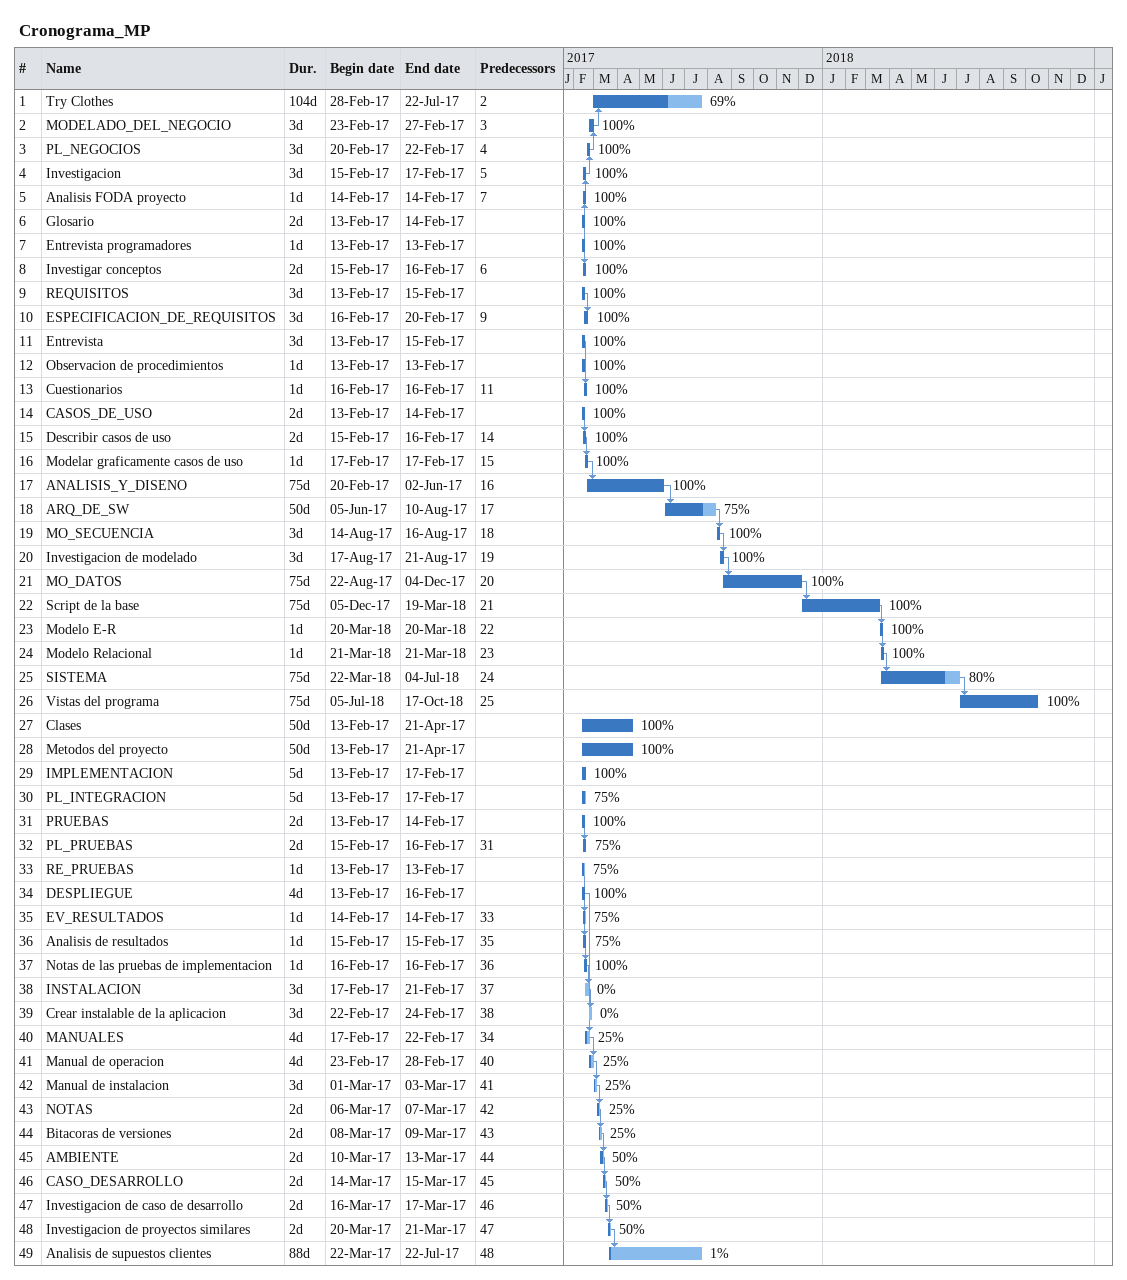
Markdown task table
Cronograma_MP

| ID | Task | Duration | Start | Finish | Predecessors | % complete |
|---|---|---|---|---|---|---|
| 1 | Try Clothes | 104d | 2017-02-28 | 2017-07-22 | 2 | 69 |
| 2 | MODELADO_DEL_NEGOCIO | 3d | 2017-02-23 | 2017-02-27 | 3 | 100 |
| 3 | PL_NEGOCIOS | 3d | 2017-02-20 | 2017-02-22 | 4 | 100 |
| 4 | Investigacion | 3d | 2017-02-15 | 2017-02-17 | 5 | 100 |
| 5 | Analisis FODA proyecto | 1d | 2017-02-14 | 2017-02-14 | 7 | 100 |
| 6 | Glosario | 2d | 2017-02-13 | 2017-02-14 |  | 100 |
| 7 | Entrevista programadores | 1d | 2017-02-13 | 2017-02-13 |  | 100 |
| 8 | Investigar conceptos | 2d | 2017-02-15 | 2017-02-16 | 6 | 100 |
| 9 | REQUISITOS | 3d | 2017-02-13 | 2017-02-15 |  | 100 |
| 10 | ESPECIFICACION_DE_REQUISITOS | 3d | 2017-02-16 | 2017-02-20 | 9 | 100 |
| 11 | Entrevista | 3d | 2017-02-13 | 2017-02-15 |  | 100 |
| 12 | Observacion de procedimientos | 1d | 2017-02-13 | 2017-02-13 |  | 100 |
| 13 | Cuestionarios | 1d | 2017-02-16 | 2017-02-16 | 11 | 100 |
| 14 | CASOS_DE_USO | 2d | 2017-02-13 | 2017-02-14 |  | 100 |
| 15 | Describir casos de uso | 2d | 2017-02-15 | 2017-02-16 | 14 | 100 |
| 16 | Modelar graficamente casos de uso | 1d | 2017-02-17 | 2017-02-17 | 15 | 100 |
| 17 | ANALISIS_Y_DISENO | 75d | 2017-02-20 | 2017-06-02 | 16 | 100 |
| 18 | ARQ_DE_SW | 50d | 2017-06-05 | 2017-08-10 | 17 | 75 |
| 19 | MO_SECUENCIA | 3d | 2017-08-14 | 2017-08-16 | 18 | 100 |
| 20 | Investigacion de modelado | 3d | 2017-08-17 | 2017-08-21 | 19 | 100 |
| 21 | MO_DATOS | 75d | 2017-08-22 | 2017-12-04 | 20 | 100 |
| 22 | Script de la base | 75d | 2017-12-05 | 2018-03-19 | 21 | 100 |
| 23 | Modelo E-R | 1d | 2018-03-20 | 2018-03-20 | 22 | 100 |
| 24 | Modelo Relacional | 1d | 2018-03-21 | 2018-03-21 | 23 | 100 |
| 25 | SISTEMA | 75d | 2018-03-22 | 2018-07-04 | 24 | 80 |
| 26 | Vistas del programa | 75d | 2018-07-05 | 2018-10-17 | 25 | 100 |
| 27 | Clases | 50d | 2017-02-13 | 2017-04-21 |  | 100 |
| 28 | Metodos del proyecto | 50d | 2017-02-13 | 2017-04-21 |  | 100 |
| 29 | IMPLEMENTACION | 5d | 2017-02-13 | 2017-02-17 |  | 100 |
| 30 | PL_INTEGRACION | 5d | 2017-02-13 | 2017-02-17 |  | 75 |
| 31 | PRUEBAS | 2d | 2017-02-13 | 2017-02-14 |  | 100 |
| 32 | PL_PRUEBAS | 2d | 2017-02-15 | 2017-02-16 | 31 | 75 |
| 33 | RE_PRUEBAS | 1d | 2017-02-13 | 2017-02-13 |  | 75 |
| 34 | DESPLIEGUE | 4d | 2017-02-13 | 2017-02-16 |  | 100 |
| 35 | EV_RESULTADOS | 1d | 2017-02-14 | 2017-02-14 | 33 | 75 |
| 36 | Analisis de resultados | 1d | 2017-02-15 | 2017-02-15 | 35 | 75 |
| 37 | Notas de las pruebas de implementacion | 1d | 2017-02-16 | 2017-02-16 | 36 | 100 |
| 38 | INSTALACION | 3d | 2017-02-17 | 2017-02-21 | 37 | 0 |
| 39 | Crear instalable de la aplicacion | 3d | 2017-02-22 | 2017-02-24 | 38 | 0 |
| 40 | MANUALES | 4d | 2017-02-17 | 2017-02-22 | 34 | 25 |
| 41 | Manual de operacion | 4d | 2017-02-23 | 2017-02-28 | 40 | 25 |
| 42 | Manual de instalacion | 3d | 2017-03-01 | 2017-03-03 | 41 | 25 |
| 43 | NOTAS | 2d | 2017-03-06 | 2017-03-07 | 42 | 25 |
| 44 | Bitacoras de versiones | 2d | 2017-03-08 | 2017-03-09 | 43 | 25 |
| 45 | AMBIENTE | 2d | 2017-03-10 | 2017-03-13 | 44 | 50 |
| 46 | CASO_DESARROLLO | 2d | 2017-03-14 | 2017-03-15 | 45 | 50 |
| 47 | Investigacion de caso de desarrollo | 2d | 2017-03-16 | 2017-03-17 | 46 | 50 |
| 48 | Investigacion de proyectos similares | 2d | 2017-03-20 | 2017-03-21 | 47 | 50 |
| 49 | Analisis de supuestos clientes | 88d | 2017-03-22 | 2017-07-22 | 48 | 1 |
